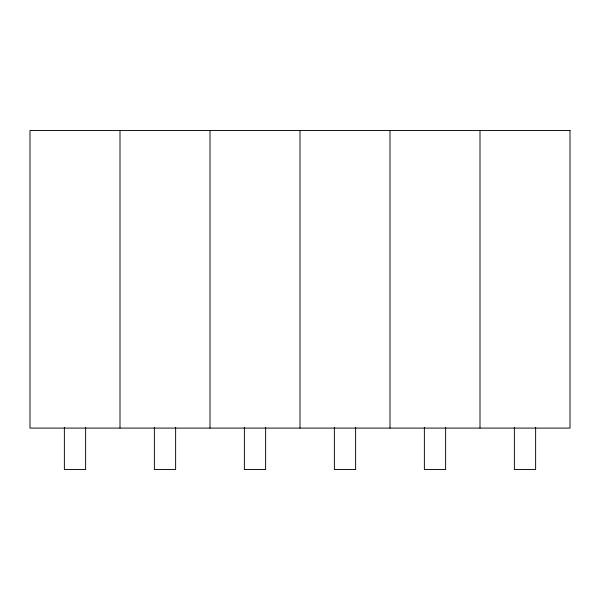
<?xml version="1.0" encoding="UTF-8"?>
<svg xmlns="http://www.w3.org/2000/svg" width="600" height="600" viewBox="0 0 600 600"><rect width="100%" height="100%" fill="white"/><g stroke="black" fill="none" stroke-linecap="round" stroke-linejoin="round"><path stroke-width="0.9" d="M535.627 427.493L535.627 469.545L514.373 469.545L514.373 427.493M480 130.455L480 428.092M445.627 427.493L445.627 469.545L424.373 469.545L424.373 427.493M390 130.455L390 428.092M355.627 427.493L355.627 469.545L334.373 469.545L334.373 427.493M300 130.455L300 428.092M265.627 427.493L265.627 469.545L244.373 469.545L244.373 427.493M210 130.455L210 428.092M175.627 427.493L175.627 469.545L154.373 469.545L154.373 427.493M120 130.455L120 428.092M85.627 427.493L85.627 469.545L64.373 469.545L64.373 427.493M570 130.455L30 130.455L30 428.092L570 428.092L570 130.455"/></g></svg>
